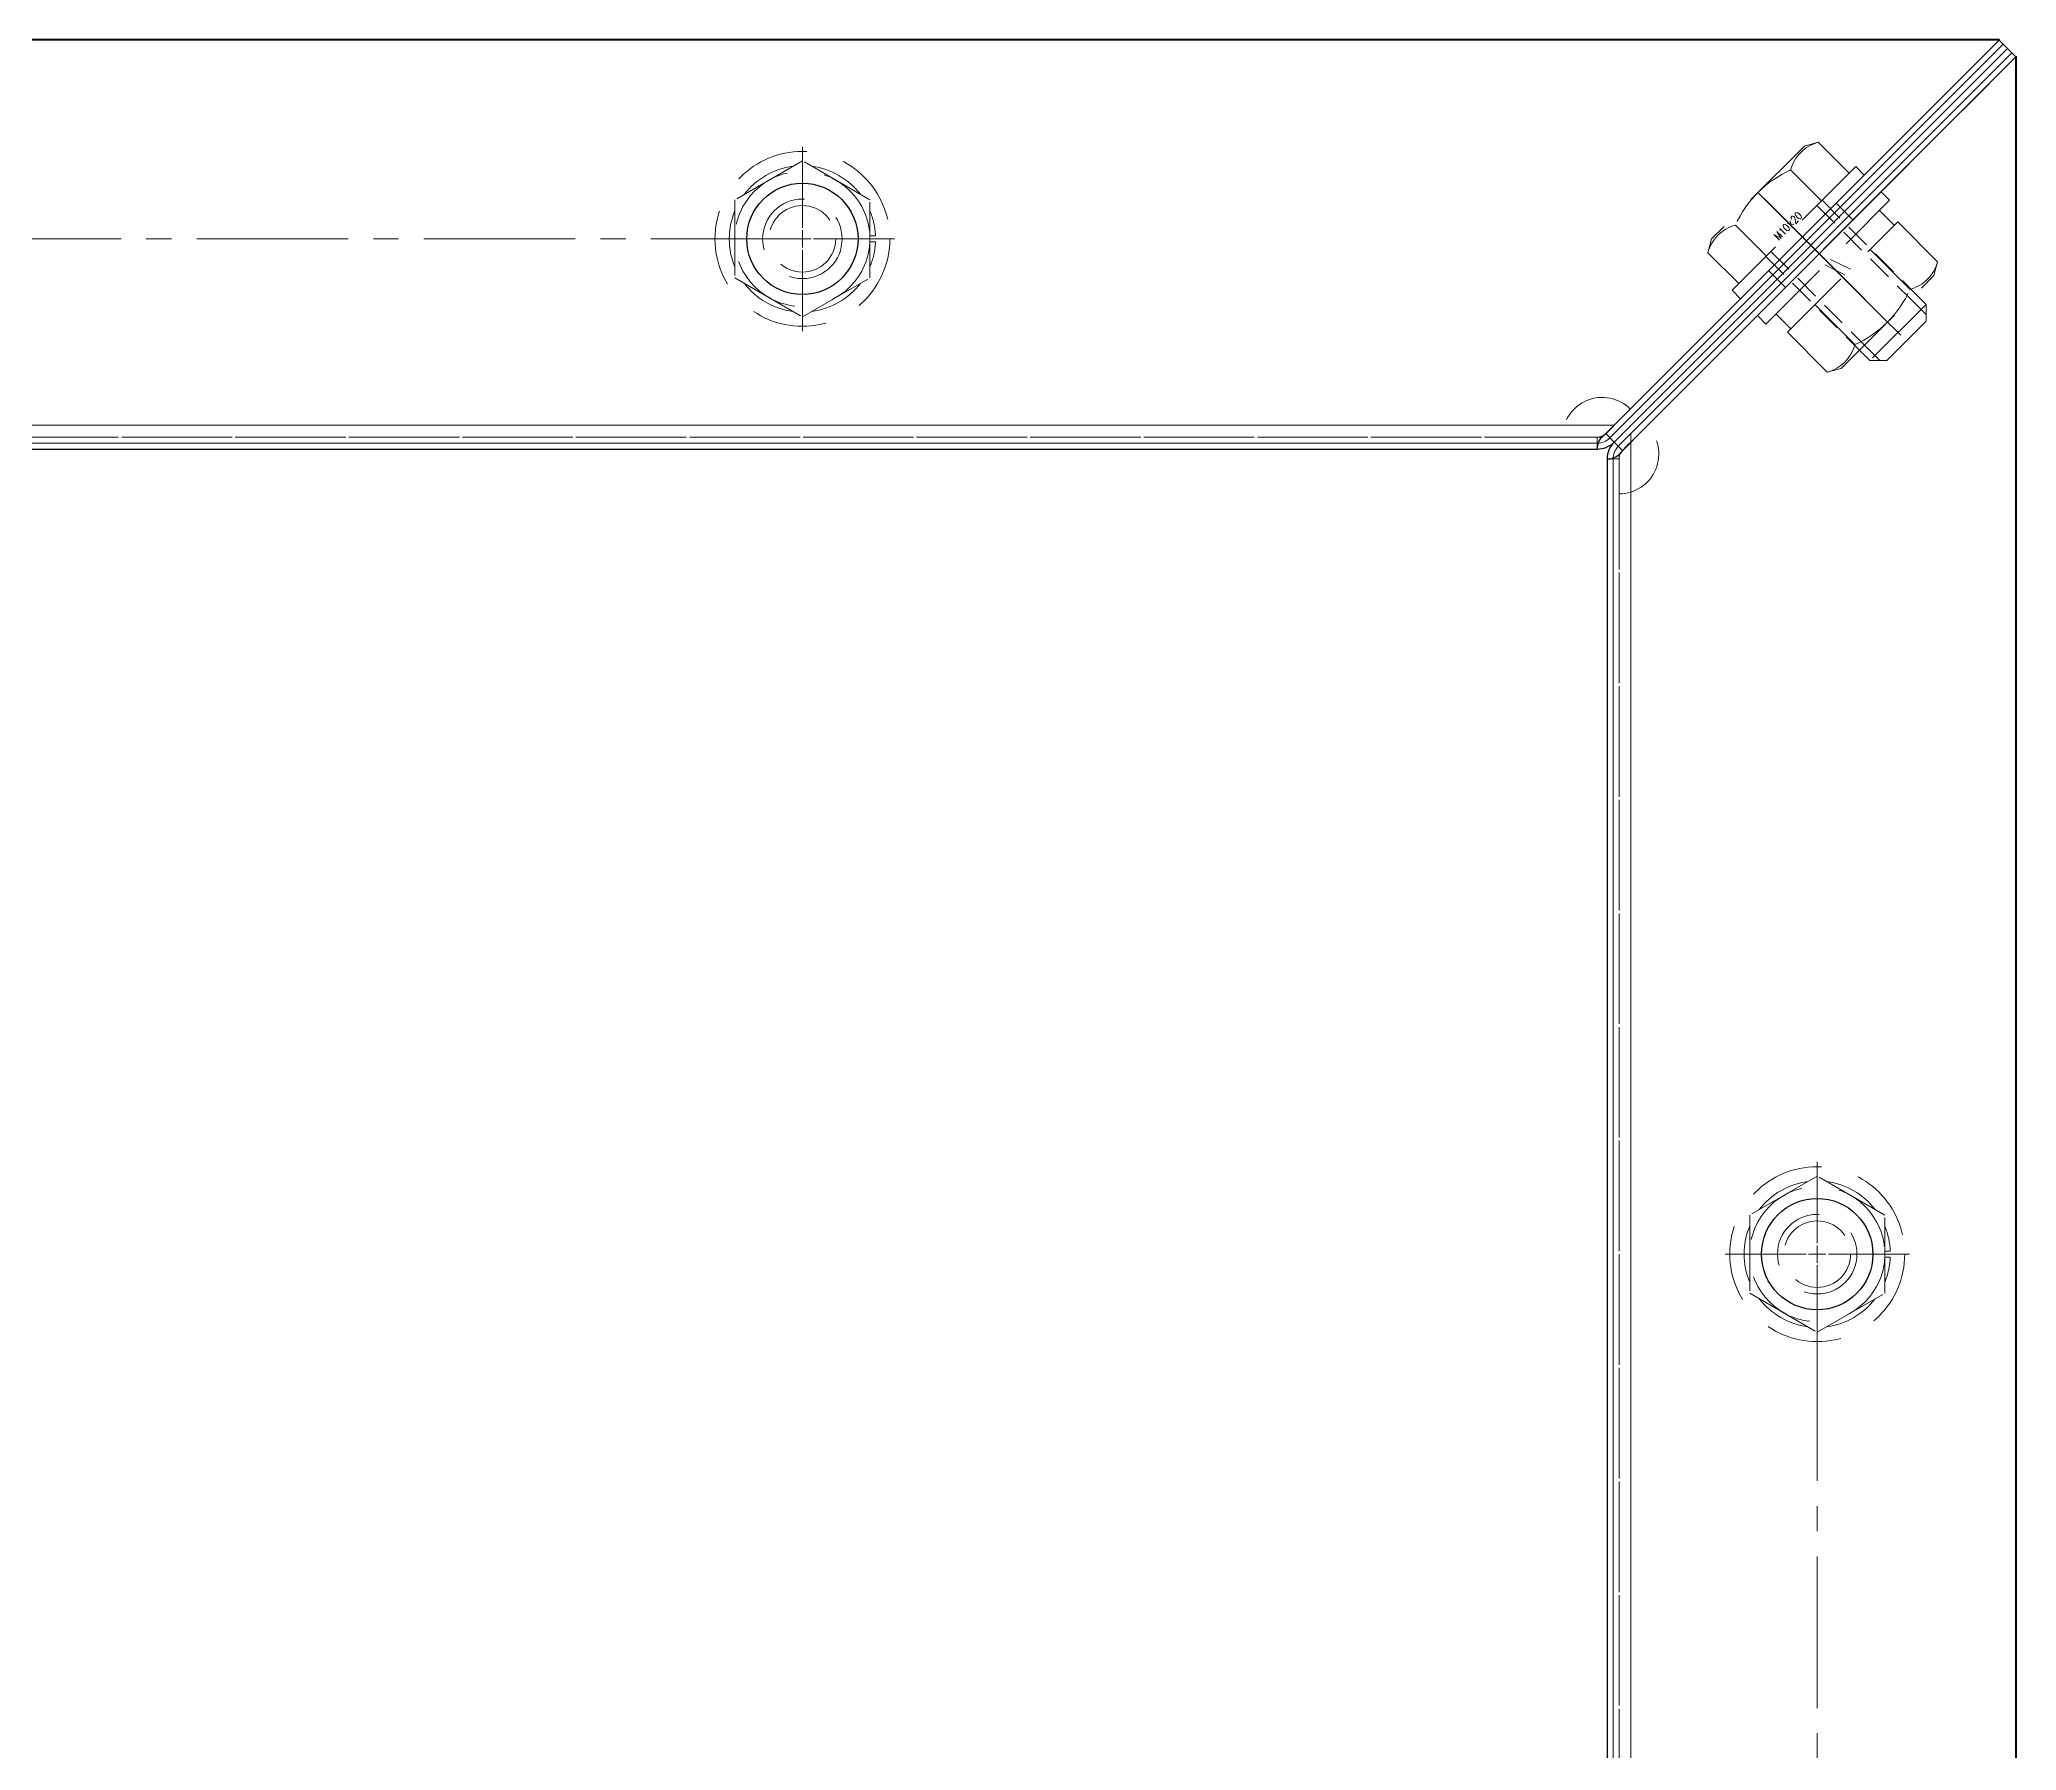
# Model space of a CAD drawing. Header units: millimetres. Extents: x 0 to 51411, y 0 to 16902.
# Drawn here: x 6526 to 6774.7, y 8279.8 to 8494.9 of the extents above; entities that cross this region are included whole.
import ezdxf

# ---------------------------------------------------------------- set-up
doc = ezdxf.new("R2010")
doc.units = ezdxf.units.MM
doc.linetypes.add('CENTER2', pattern=[28.575, 19.05, -3.175, 3.175, -3.175])
doc.linetypes.add('HIDDEN2', pattern=[4.7625, 3.175, -1.5875])
for name, color, linetype, lineweight in [('01_外形線', 7, 'Continuous', 25), ('03_かくれ線', 6, 'HIDDEN2', 13), ('04_中心線', 1, 'CENTER2', 9)]:
    doc.layers.add(name, color=color, linetype=linetype, lineweight=lineweight)
doc.layers.add('10_補助線', color=8, linetype='Continuous', lineweight=13, plot=False)
doc.styles.add('寸法用', font='simplex.shx', dxfattribs={"width": 0.8, "bigfont": '@extfont2.shx'})

# ---------------------------------------------------------------- blocks, each defined once
blk = doc.blocks.new('*U402')
at = {"layer": '04_中心線', "color": 0, "linetype": 'CENTER2', "transparency": 16777216}
for p, q in [((0, 1.4), (0, 10.5)), ((-10.5, 0), (-1.4, 0)), ((1.4, 0), (10.5, 0)), ((0, -10.5), (0, -1.4))]:
    blk.add_line(p, q, dxfattribs=at)
at = {"layer": '04_中心線', "color": 0, "linetype": 'Continuous', "transparency": 16777216}
for p, q in [((-0.7, 0), (0.7, 0)), ((0, -0.7), (0, 0.7))]:
    blk.add_line(p, q, dxfattribs=at)
blk = doc.blocks.new('*U418')
at = {"layer": '04_中心線', "color": 0, "linetype": 'CENTER2', "transparency": 16777216}
for p, q in [((0, 1.4), (0, 10.5)), ((-10.5, 0), (-1.4, 0)), ((1.4, 0), (10.5, 0)), ((0, -10.5), (0, -1.4))]:
    blk.add_line(p, q, dxfattribs=at)
at = {"layer": '04_中心線', "color": 0, "linetype": 'Continuous', "transparency": 16777216}
for p, q in [((-0.7, 0), (0.7, 0)), ((0, -0.7), (0, 0.7))]:
    blk.add_line(p, q, dxfattribs=at)
blk = doc.blocks.new('*U396')
at = {"layer": '04_中心線', "color": 0, "linetype": 'CENTER2', "transparency": 16777216}
for p, q in [((0, 2.2), (0, 11.59)), ((-11.59, 0), (-2.2, 0)), ((2.2, 0), (11.59, 0)), ((0, -11.59), (0, -2.2))]:
    blk.add_line(p, q, dxfattribs=at)
at = {"layer": '04_中心線', "color": 0, "linetype": 'Continuous', "transparency": 16777216}
for p, q in [((-1.1, 0), (1.1, 0)), ((0, -1.1), (0, 1.1))]:
    blk.add_line(p, q, dxfattribs=at)
blk = doc.blocks.new('*U397')
at = {"layer": '04_中心線', "color": 0, "linetype": 'CENTER2', "transparency": 16777216}
for p, q in [((0, 2.2), (0, 11.59)), ((-11.59, 0), (-2.2, 0)), ((2.2, 0), (11.59, 0)), ((0, -11.59), (0, -2.2))]:
    blk.add_line(p, q, dxfattribs=at)
at = {"layer": '04_中心線', "color": 0, "linetype": 'Continuous', "transparency": 16777216}
for p, q in [((-1.1, 0), (1.1, 0)), ((0, -1.1), (0, 1.1))]:
    blk.add_line(p, q, dxfattribs=at)

msp = doc.modelspace()

# ---------------------------------------------------------------- linework, layer by layer
at = {"layer": '01_外形線'}
for p, q in [((6772.538, 8494.867), (5871.422, 8494.867)), ((6772.538, 8494.867), (6724.101, 8446.43)), ((6724.101, 8446.43), (6772.538, 8494.867)), ((6773.599, 8493.807), (6724.101, 8444.309)), ((6773.599, 8493.807), (6724.101, 8444.309)), ((6773.599, 8493.807), (6772.538, 8494.867)), ((6773.599, 8493.807), (6774.66, 8492.746)), ((6774.66, 8492.746), (6726.223, 8444.309)), ((6774.66, 8492.746), (6726.223, 8444.309)), ((6774.66, 7591.63), (6774.66, 8492.746)), ((5921.98, 8443.43), (6721.98, 8443.43)), ((6723.223, 8442.188), (6723.223, 7642.188))]:
    msp.add_line(p, q, dxfattribs=at)
for points in [[(6772.538, 8494.867), (6772.601, 8494.93), (5871.359, 8494.93), (5871.422, 8494.867)], [(6774.66, 7591.63), (6774.723, 7591.566), (6774.723, 8492.809), (6774.66, 8492.746)]]:
    msp.add_lwpolyline(points, dxfattribs=at)
for centre in [(6621.98, 8469.867), (6749.66, 8342.188)]:
    msp.add_circle(centre, 7, dxfattribs=at)
for centre, radius, start, end in [((6724.134, 8443.489), 2.155, 133.44471, 181.54875), ((6721.98, 8446.43), 3, 270, 315), ((6717.399, 8452.031), 8.734, 306.97209, 320.11425), ((6726.223, 8442.188), 3, 135, 180), ((6731.824, 8437.607), 8.734, 129.88575, 143.02791), ((6723.281, 8444.342), 2.155, 268.45125, 316.55529)]:
    msp.add_arc(centre, radius, start, end, dxfattribs=at)
at = {"layer": '03_かくれ線', "ltscale": 3}
for p, q in [((6748.037, 8481.538), (6736.37, 8469.871)), ((6749.782, 8482.006), (6748.037, 8481.538)), ((6753.669, 8478.119), (6749.782, 8482.006)), ((6754.507, 8478.957), (6738.951, 8463.401)), ((6755.568, 8477.897), (6754.507, 8478.957)), ((6740.011, 8462.34), (6755.568, 8477.897)), ((6750.199, 8474.649), (6746.312, 8478.536)), ((6757.689, 8475.775), (6742.133, 8460.219)), ((6743.193, 8459.158), (6758.75, 8474.715)), ((6758.75, 8474.715), (6757.689, 8475.775)), ((6743.259, 8467.709), (6739.372, 8471.596)), ((6745.905, 8458.122), (6759.786, 8472.003)), ((6759.351, 8471.568), (6757.477, 8473.442)), ((6759.786, 8472.003), (6764.803, 8466.985)), ((6735.902, 8468.125), (6736.37, 8469.871)), ((6739.789, 8464.239), (6735.902, 8468.125)), ((6758.502, 8459.406), (6749.911, 8467.997)), ((6750.618, 8466.583), (6753.135, 8465.352)), ((6751.325, 8467.29), (6753.842, 8466.06)), ((6756.315, 8468.533), (6761.333, 8463.515)), ((6764.803, 8466.985), (6764.336, 8465.239)), ((6752.669, 8453.572), (6764.336, 8465.239)), ((6738.951, 8463.401), (6740.011, 8462.34)), ((6749.375, 8461.593), (6754.393, 8456.575)), ((6763.346, 8461.633), (6756.275, 8454.562)), ((6761.401, 8462.305), (6763.346, 8460.36)), ((6762.038, 8462.941), (6763.346, 8461.633)), ((6763.346, 8461.633), (6763.346, 8459.512)), ((6742.133, 8460.219), (6743.193, 8459.158)), ((6744.466, 8460.431), (6746.34, 8458.557)), ((6763.346, 8459.512), (6758.396, 8454.562)), ((6745.905, 8458.122), (6750.923, 8453.104)), ((6755.603, 8456.507), (6757.548, 8454.562)), ((6754.967, 8455.87), (6756.275, 8454.562)), ((6756.275, 8454.562), (6758.396, 8454.562)), ((6750.923, 8453.104), (6752.669, 8453.572)), ((5921.98, 8444.93), (6721.98, 8444.93)), ((6724.723, 8442.188), (6724.723, 7642.188))]:
    msp.add_line(p, q, dxfattribs=at)
at = {"layer": '03_かくれ線'}
for p, q in [((6749.628, 8474.078), (6761.401, 8462.305)), ((6750.264, 8474.715), (6762.038, 8462.941)), ((6753.093, 8473.3), (6752.032, 8474.361)), ((6753.093, 8473.3), (6754.153, 8472.24)), ((6743.193, 8467.644), (6754.967, 8455.87)), ((6743.83, 8468.28), (6755.603, 8456.507)), ((6744.607, 8464.816), (6743.546, 8465.877)), ((6744.608, 8464.814), (6745.669, 8463.754))]:
    msp.add_line(p, q, dxfattribs=at)
at = {"layer": '03_かくれ線', "ltscale": 3}
for points in [[(5871.422, 8494.867), (5917.823, 8448.466, -0.6681786), (5926.359, 8444.93), (6717.601, 8444.93, -0.6681786), (6726.137, 8448.466), (6772.538, 8494.867)], [(6774.66, 8492.746), (6728.258, 8446.345, -0.6681786), (6724.723, 8437.809), (6724.723, 7646.566, -0.6681786), (6728.258, 7638.031), (6774.66, 7591.63)]]:
    msp.add_lwpolyline(points, format="xyb", dxfattribs=at)
for points in [[(6613.48, 8474.775), (6613.48, 8464.96), (6621.98, 8460.052), (6630.48, 8464.96), (6630.48, 8474.775), (6621.98, 8479.682)], [(6741.16, 8347.095), (6741.16, 8337.28), (6749.66, 8332.373), (6758.16, 8337.28), (6758.16, 8347.095), (6749.66, 8352.003)]]:
    msp.add_lwpolyline(points, close=True, dxfattribs=at)
for points in [[(6630.48, 8470.242), (6631.172, 8470.242)], [(6630.48, 8469.492), (6631.172, 8469.492)], [(6758.16, 8342.563), (6758.852, 8342.563)], [(6758.16, 8341.813), (6758.852, 8341.813)]]:
    msp.add_lwpolyline(points, dxfattribs=at)
for centre, radius in [((6621.98, 8469.867), 11), ((6621.98, 8469.867), 8.5), ((6621.98, 8469.867), 5), ((6621.98, 8469.867), 4.188), ((6749.66, 8342.188), 11), ((6749.66, 8342.188), 8.5), ((6749.66, 8342.188), 5), ((6749.66, 8342.188), 4.188)]:
    msp.add_circle(centre, radius, dxfattribs=at)
for centre, radius, start, end in [((6751.053, 8477.266), 4.907, 105.00001, 164.99999), ((6621.98, 8469.867), 9.2, 97.50502, 142.49498), ((6621.98, 8469.867), 9.2, 37.50502, 82.49498), ((6751.947, 8465.961), 13.779, 114.136, 155.864), ((6621.98, 8469.867), 9.2, 157.50502, 202.49498), ((6621.98, 8469.867), 9.2, 2.33607, 22.49498), ((6740.642, 8466.855), 4.907, 105.00001, 164.99999), ((6621.98, 8469.867), 9.2, 337.50502, 357.66393), ((6760.063, 8468.255), 4.907, 285.00001, 344.99999), ((6621.98, 8469.867), 9.2, 217.50502, 262.49498), ((6621.98, 8469.867), 9.2, 277.50502, 322.49498), ((6748.759, 8469.149), 13.779, 294.136, 335.864), ((6749.653, 8457.845), 4.907, 285.00001, 344.99999), ((6749.66, 8342.188), 9.2, 97.50502, 142.49498), ((6749.66, 8342.188), 9.2, 37.50502, 82.49498), ((6749.66, 8342.188), 9.2, 157.50502, 202.49498), ((6749.66, 8342.188), 9.2, 2.33607, 22.49498), ((6749.66, 8342.188), 9.2, 337.50502, 357.66393), ((6749.66, 8342.188), 9.2, 217.50502, 262.49498), ((6749.66, 8342.188), 9.2, 277.50502, 322.49498)]:
    msp.add_arc(centre, radius, start, end, dxfattribs=at)
at = {"layer": '03_かくれ線'}
for centre, start, end in [((6721.98, 8446.43), 270, 315), ((6726.223, 8442.188), 135, 180)]:
    msp.add_arc(centre, 1.5, start, end, dxfattribs=at)
at = {"layer": '04_中心線'}
for p, q in [((6742.203, 8475.705), (6760.871, 8457.037)), ((6743.017, 8474.891), (6753.623, 8464.285)), ((6754.684, 8463.224), (6744.077, 8473.831)), ((6621.98, 8469.867), (6021.98, 8469.867)), ((6749.66, 7742.188), (6749.66, 8342.188))]:
    msp.add_line(p, q, dxfattribs=at)
at = {"layer": '10_補助線'}
for p, q in [((6773.069, 8494.337), (6723.571, 8444.839)), ((6774.129, 8493.276), (6724.632, 8443.779)), ((6748.85, 8469.058), (6749.911, 8467.997)), ((5918.798, 8446.43), (6724.101, 8446.43)), ((5921.98, 8444.18), (6721.98, 8444.18)), ((6721.98, 8444.93), (6721.98, 8443.43)), ((6724.101, 8444.309), (6723.041, 8445.37)), ((6724.101, 8444.309), (6725.162, 8443.248)), ((6726.223, 8445.37), (6726.223, 7640.066)), ((6724.723, 8442.188), (6723.223, 8442.188)), ((6723.973, 8442.188), (6723.973, 7642.188))]:
    msp.add_line(p, q, dxfattribs=at)
for points in [[(6726.137, 8448.466), (6722.601, 8444.93), (6717.601, 8444.93)], [(6728.258, 8446.345), (6724.723, 8442.809), (6724.723, 8437.809)]]:
    msp.add_lwpolyline(points, dxfattribs=at)
for centre, start, end in [((6721.98, 8446.43), 270, 315), ((6726.223, 8442.188), 135, 180)]:
    msp.add_arc(centre, 2.25, start, end, dxfattribs=at)

# ---------------------------------------------------------------- block references
at = {"layer": '04_中心線', "linetype": 'CENTER2'}
for name, p, rotation in [('*U397', (6621.98, 8469.867), 89.99999999999999), ('*U418', (6621.98, 8469.867), 180), ('*U396', (6749.66, 8342.188), 89.99999999999999), ('*U402', (6749.66, 8342.188), 89.99999999999999)]:
    msp.add_blockref(name, p, dxfattribs=dict(at, rotation=rotation))

# ---------------------------------------------------------------- texts
at = {"layer": '10_補助線', "style": '寸法用', "width": 0.8}
msp.add_text('M10×20', height=1, rotation=45, dxfattribs=at).set_placement((6744.813, 8469.617))

doc.saveas('drawing.dxf')
